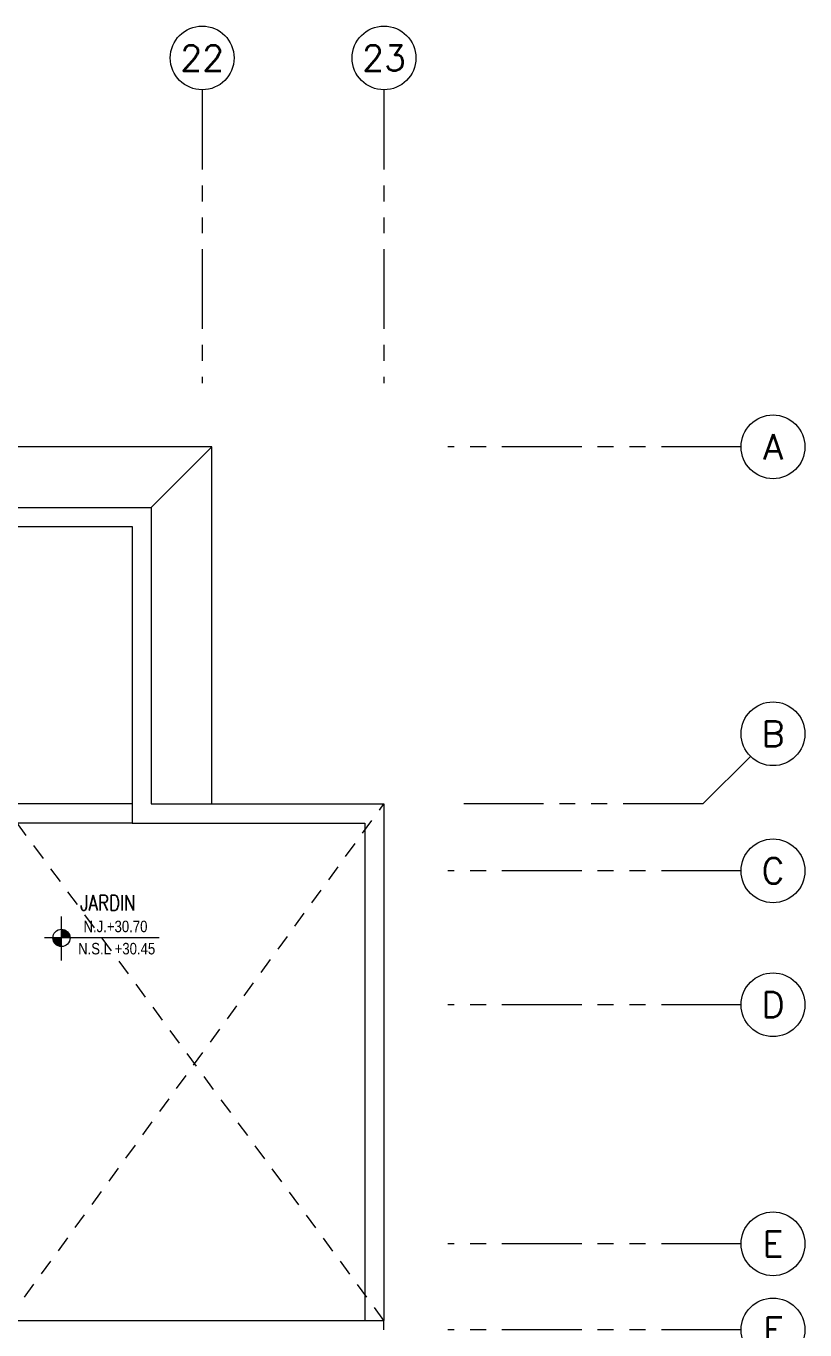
# Model space of a CAD drawing. Header units: millimetres. Extents: x 3765 to 3833, y 1327 to 1657.
# Drawn here: x 3815.72 to 3821.82, y 1363.66 to 1373.89 of the extents above; entities that cross this region are included whole.
import ezdxf
from ezdxf.enums import TextEntityAlignment as Align

# ---------------------------------------------------------------- set-up
doc = ezdxf.new("R2010")
doc.units = ezdxf.units.MM
for name, pattern in [('HIDDEN2', [0.1875, 0.125, -0.0625]), ('PHANTOM', [63.5, 31.75, -6.35, 6.35, -6.35, 6.35, -6.35]), ('PHANTOM2', [1.25, 0.625, -0.125, 0.125, -0.125, 0.125, -0.125])]:
    doc.linetypes.add(name, pattern=pattern)
doc.layers.get('0').update_dxf_attribs({"color": 251, "lineweight": 9})
for name, color, linetype, lineweight in [('A-COTAS EXT', 251, 'Continuous', 13), ('A-EJES', 251, 'PHANTOM', 13), ('A-LINEAS', 251, 'Continuous', 13), ('A-MURO BAJO', 251, 'Continuous', 13), ('A-NIVELES-NPT', 251, 'Continuous', 13), ('A-PROYECCIONES', 251, 'HIDDEN2', 13), ('A-TEXTO-AMBIENTE', 251, 'Continuous', 13), ('A_50_TextoAmbiente', 251, 'Continuous', 13), ('DLP_MURO ALTO', 251, 'Continuous', 13)]:
    doc.layers.add(name, color=color, linetype=linetype, lineweight=lineweight)
doc.styles.add('R80', font='ARIALN.TTF', dxfattribs={"height": 2.03})
doc.styles.add('ROMANS', font='romans.shx', dxfattribs={"width": 0.8})

# ---------------------------------------------------------------- blocks, each defined once
blk = doc.blocks.new('DPTO 65_D2')
at = {"layer": 'A-MURO BAJO', "color": 8}
for p, q in [((1.5, 6.375), (-7.025, 6.375)), ((-7.025, 6.375), (-7.025, 4.05)), ((1.5, 6.225), (-6.875, 6.225)), ((-6.875, 6.225), (-6.875, 3.9)), ((-7.025, 4.05), (-8.85, 4.05)), ((-8.85, 4.05), (-8.85, 0)), ((-6.875, 3.9), (-8.7, 3.9)), ((-8.7, 3.9), (-8.7, 0))]:
    blk.add_line(p, q, dxfattribs=at)
at = {"layer": 'A-PROYECCIONES', "color": 8}
blk.add_line((-5.9, 0), (-8.85, 4.05), dxfattribs=at)
blk.add_lwpolyline([(-8.85, 0), (-4.15, 6.375)], dxfattribs=at)
at = {"layer": 'DLP_MURO ALTO', "color": 8}
for p in [(-5.9, 0), (-8.85, -0.075)]:
    blk.add_line(p, (-8.85, 0), dxfattribs=at)
blk = doc.blocks.new('TE-AZ2')
at = {"xscale": -1}
blk.add_blockref('DPTO 65_D2', (-7.5, -6.85), dxfattribs=at)
at = {"layer": 'A-LINEAS'}
blk.add_line((-0.475, -0.475), (0, 0), dxfattribs=at)
blk.add_lwpolyline([(0, -2.8), (0, 0), (-13.75, 0), (-13.75, -0.475)], dxfattribs=at)
at = {"layer": 'A-MURO BAJO'}
for points in [[(-0.625, -2.8), (-3.5, -2.8), (-3.5, -3.25)], [(-0.625, -2.95), (-3.35, -2.95), (-3.35, -3.25)]]:
    blk.add_lwpolyline(points, dxfattribs=at)
blk = doc.blocks.new('Ejes_Torre C')
at = {"layer": 'A-COTAS EXT'}
blk.add_line((52.55, 11.05), (52.923, 11.423), dxfattribs=at)
at = {"layer": 'A-EJES', "linetype": 'PHANTOM2'}
for points in [[(48.625, 16.65), (48.625, 14.35)], [(50.05, 16.65), (50.05, 14.35)], [(52.85, 13.85), (50.55, 13.85)], [(52.55, 11.05), (50.55, 11.05)], [(52.85, 10.525), (50.55, 10.525)], [(52.85, 9.475), (50.55, 9.475)], [(52.85, 7.6), (50.55, 7.6)], [(52.85, 6.925), (50.55, 6.925)]]:
    blk.add_lwpolyline(points, dxfattribs=at)
at = {"layer": 'A-EJES', "linetype": 'Continuous'}
for centre in [(48.625, 16.9), (50.05, 16.9), (53.1, 13.85), (53.1, 11.6), (53.1, 10.525), (53.1, 9.475), (53.1, 7.6), (53.1, 6.925)]:
    blk.add_circle(centre, 0.25, dxfattribs=at)
at = {"layer": 'A-EJES', "linetype": 'Continuous', "style": 'ROMANS'}
for s, p in [('22', (48.625, 16.9)), ('23', (50.05, 16.9))]:
    blk.add_text(s, height=0.2, dxfattribs=at).set_placement(p, align=Align.MIDDLE_CENTER)
for s, p in [('A', (53.1, 13.85)), ('B', (53.1, 11.6)), ('C', (53.1, 10.525)), ('D', (53.1, 9.475)), ('E', (53.1, 7.6)), ('F', (53.1, 6.925))]:
    blk.add_text(s, height=0.2, rotation=0, dxfattribs=at).set_placement(p, align=Align.MIDDLE_CENTER)
blk = doc.blocks.new('SIM NIVEL PLANTA')
at = {"linetype": 'Continuous'}
h = blk.add_hatch(dxfattribs=at)
h.set_pattern_fill('_USER', color=0, scale=0.089997, angle=45, style=0, pattern_type=0)
h.set_pattern_definition([(45, (31854.49523, 23864.84028), (-0.06363728001, 0.06363728001), [])])
h.paths.add_polyline_path([(-17.33, 0), (-15.98, 0, 0.409209), (-17.33, 1.33)])
h.paths.add_polyline_path([(-18.68, 0, 0.004279), (-18.68, -0.02, 0.414214), (-17.33, -1.37), (-17.33, 0)])
at = {"color": 0}
for p, q in [((-17.33, -3.58), (-17.33, 3.34)), ((-2, 0), (-20, 0))]:
    blk.add_line(p, q, dxfattribs=at)
at = {"color": 0, "linetype": 'Continuous'}
blk.add_circle((-17.33, -0.02), 1.35, dxfattribs=at)
at = {"color": 0, "style": 'R80'}
blk.add_attdef('N.P.T.+0.00', text='', height=1.8, dxfattribs=at).set_placement((-8.87, 1.77), align=Align.MIDDLE_CENTER)
blk = doc.blocks.new('TEXTO AMBIENTES AZ')
at = {"layer": 'A-NIVELES-NPT'}
ref = blk.add_blockref('SIM NIVEL PLANTA', (47.038, -3.85), dxfattribs=dict(at, xscale=0.05, yscale=0.05, zscale=0.05))
ref.add_attrib('N.P.T.+0.00', 'N.J.+30.70', dxfattribs={"layer": '0', "height": 0.09, "style": 'R80'}).set_placement((46.595, -3.761), align=Align.MIDDLE_CENTER)
at = {"layer": 'A-NIVELES-NPT', "insert": (46.302, -3.89), "char_height": 0.09, "attachment_point": 1, "style": 'R80'}
blk.add_mtext_dynamic_manual_height_columns('N.S.L +30.45', width=0.96458, gutter_width=0.6, heights=[0], dxfattribs=at)
at = {"layer": 'A-TEXTO-AMBIENTE', "style": 'ROMANS', "width": 0.8}
blk.add_text('JARDIN', height=0.12, dxfattribs=at).set_placement((46.536, -3.636), align=Align.CENTER)

msp = doc.modelspace()

# ---------------------------------------------------------------- block references
msp.add_blockref('TE-AZ2', (3817.172, 1370.588))

# ---------------------------------------------------------------- next in the draw order: block references
at = {"layer": 'A-EJES'}
msp.add_blockref('Ejes_Torre C', (3768.472, 1356.738), dxfattribs=at)
at = {"layer": 'A_50_TextoAmbiente'}
msp.add_blockref('TEXTO AMBIENTES AZ', (3769.822, 1370.588), dxfattribs=at)

doc.saveas('drawing.dxf')
